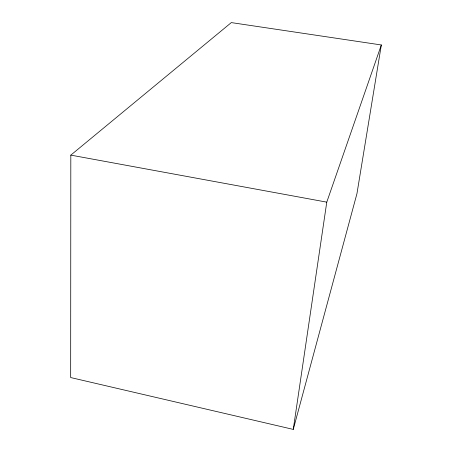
<?xml version="1.0" encoding="UTF-8"?>
<svg xmlns="http://www.w3.org/2000/svg" width="452" height="452" viewBox="0 0 452 452"><rect width="100%" height="100%" fill="white"/><g stroke="black" fill="none" stroke-linecap="round" stroke-linejoin="round"><path stroke-width="0.68" d="M70.817 155.121L70.67 377.55L293.263 429.4L356.961 193.603L381.33 44.968L231.305 22.6L70.817 155.121L326.773 202.14L381.33 44.968M293.263 429.4L326.773 202.14"/></g></svg>
